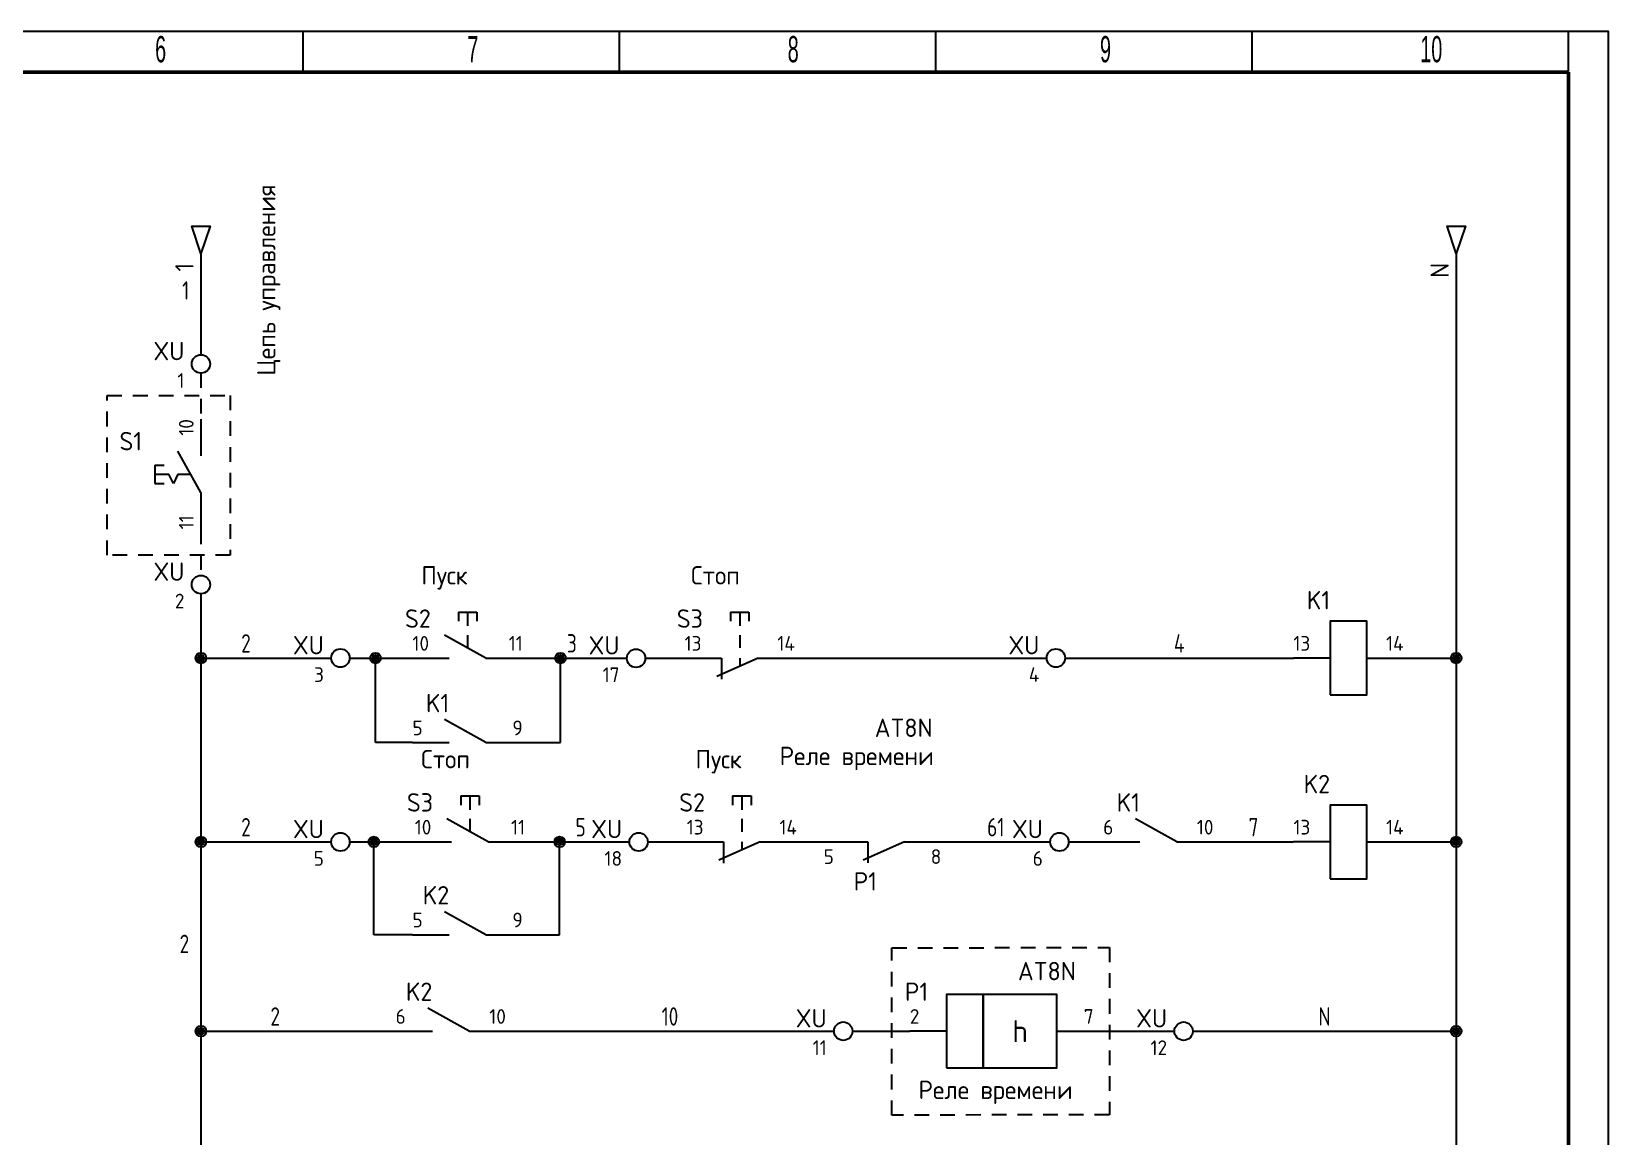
# Model space of a CAD drawing. Extents: x -39 to 418, y -18 to 305.
# Drawn here: x 203.6 to 418, y 154.9 to 305.2 of the extents above; entities that cross this region are included whole.
import ezdxf
from ezdxf.enums import TextEntityAlignment as Align

# ---------------------------------------------------------------- set-up
doc = ezdxf.new("R2010")
doc.units = 0
doc.linetypes.add('Caddy_Dash', pattern=[3.5, 2, -1.5])
doc.linetypes.add('Caddy_Solid', pattern=[0])
for name, color, linetype in [('100', 7, 'Continuous'), ('DESC', 1, 'Continuous'), ('DESCCHILD', 20, 'Continuous'), ('SYMS', 7, 'Continuous'), ('TAGFIXED', 7, 'Continuous'), ('TAGS', 7, 'Continuous'), ('TERMS', 7, 'Continuous'), ('WIRECOPY', 84, 'Continuous'), ('WIREFIXED', 130, 'Continuous'), ('WIRENO', 70, 'Continuous'), ('WIREREF_DEST', 5, 'Continuous'), ('WIRES', 7, 'Continuous')]:
    doc.layers.add(name, color=color, linetype=linetype)
doc.styles.add('Caddy_Vectorfont1p', font='arial.ttf', dxfattribs={"width": 0.9})
doc.styles.add('SIMPLEX', font='GOST Common.ttf')
doc.styles.add('WD_IEC', font='GOST Common.ttf', dxfattribs={"width": 0.9, "height": 2})

# ---------------------------------------------------------------- blocks, each defined once
blk = doc.blocks.new('HA1D2')
blk.add_lwpolyline([(0, 0), (-1.25, 3.75), (1.25, 3.75)], close=True)
at = {"style": 'WD_IEC'}
blk.add_attdef('XREF', text='', height=2.5, rotation=90, dxfattribs=at).set_placement((0, 5), align=Align.MIDDLE_LEFT)
at = {"style": 'WD_IEC', "flags": 1}
blk.add_attdef('SIGCODE', text='', height=1, dxfattribs=at).set_placement((-2.5, 1.8), align=Align.RIGHT)
blk.add_attdef('X8TERM01', (0, 0), '', height=0.32, dxfattribs=at)
at = {"style": 'WD_IEC', "flags": 8}
blk.add_attdef('WIRENO', text='', height=2.5, rotation=90, dxfattribs=at).set_placement((-1, -1.25), align=Align.RIGHT)
at = {"style": 'WD_IEC'}
blk.add_attdef('DESC1', text='', height=2.5, rotation=90, dxfattribs=at).set_placement((1, -1.25), align=Align.TOP_RIGHT)
blk = doc.blocks.new('WD_WNV')
at = {"linetype": 'Continuous', "style": 'WD_IEC', "width": 0.8}
blk.add_attdef('WIRENO', text='', height=2.5, dxfattribs=at).set_placement((-1.6, 0), align=Align.MIDDLE_RIGHT)
at = {"style": 'WD_IEC', "flags": 1}
for tag, p in [('W04USER', (-1, 0.875)), ('W08USER', (-1, 0.375)), ('W05USER', (-1, 0.75)), ('W06USER', (-1, 0.625)), ('W09USER', (-1, 0.25)), ('W03USER', (-1, 1)), ('W07USER', (-1, 0.5)), ('W02USER', (-1, 1.125)), ('W01USER', (-1, 1.25)), ('W10USER', (-1, 0.125))]:
    blk.add_attdef(tag, text='', height=0.08, dxfattribs=at).set_placement(p, align=Align.CENTER)
blk = doc.blocks.new('VPB11L')
for p, q in [((0, 7.5), (0, 2.5)), ((0, -2.5), (-3.125, 3.125)), ((-6.25, 1.25), (-6.25, -1.25)), ((-6.25, 1.25), (-5, 1.25)), ((-6.25, 0), (-4.375, 0)), ((-3.75, -1.25), (-4.375, 0)), ((-3.125, 0), (-3.75, -1.25)), ((-3.125, 0), (-1.389, 0)), ((-6.25, -1.25), (-5, -1.25)), ((0, -2.5), (0, -7.5))]:
    blk.add_line(p, q)
at = {"style": 'WD_IEC'}
for tag, p in [('INST', (-8, 10.25)), ('LOC', (-8, 6.75)), ('TAG1', (-8, 3.25)), ('DESC1', (-8, -10.35)), ('DESC2', (-8, -13.85)), ('DESC3', (-8, -17.35))]:
    blk.add_attdef(tag, text='', height=2.5, dxfattribs=at).set_placement(p, align=Align.RIGHT)
blk.add_attdef('TERM01', text='', height=2, rotation=90, dxfattribs=at).set_placement((-1, 7.5), align=Align.RIGHT)
at = {"style": 'WD_IEC', "flags": 1}
for tag, p, height in [('X2TERM01', (0, 7.5), 0.32), ('CONTACT', (0.5, 4.5), 1), ('COMMON', (1.75, 3.25), 1), ('X1LINK', (0, 0), 0.32), ('ASSYCODE', (1, -4), 1), ('FAMILY', (1, -5.5), 1), ('CATDESC', (1, -7), 1), ('X8TERM02', (0, -7.5), 0.32)]:
    blk.add_attdef(tag, p, '', height=height, dxfattribs=at)
at = {"style": 'WD_IEC', "flags": 9}
for tag, p in [('MFG', (-8.5, -0.25)), ('CAT', (-8.5, -2.75))]:
    blk.add_attdef(tag, text='', height=1.5, dxfattribs=at).set_placement(p, align=Align.RIGHT)
at = {"style": 'WD_IEC'}
blk.add_attdef('TERM02', (-1, -7.5), '', height=2, rotation=90, dxfattribs=at)
at = {"lineweight": 15, "style": 'WD_IEC'}
blk.add_attdef('XREF', text='', height=2.5, dxfattribs=at).set_placement((-8, -6.35), align=Align.RIGHT)
blk = doc.blocks.new('VT0002')
blk.add_circle((0, 0), 1.25)
at = {"style": 'WD_IEC', "flags": 1}
for tag, p, height in [('ASSYCODE', (2.75, 10.75), 1), ('CATDESC', (2.75, 9.25), 1), ('MFG', (2.75, 7.25), 1.5), ('CAT', (2.75, 4.75), 1.5), ('X2PIN01', (0, 2.25), 0.4), ('X2TERMDESC01', (0, 1.75), 0.4), ('X4TERM01', (-1.25, 0), 0.32), ('X4PIN01', (-1.25, 1), 0.4), ('X4TERMDESC01', (-1.25, 0.5), 0.4), ('X2TERM01', (0, 1.25), 0.32), ('X8PIN01', (0, -0.25), 0.4), ('X1TERM01', (1.25, 0), 0.32), ('X1PIN01', (1.25, 1), 0.4), ('X1TERMDESC01', (1.25, 0.5), 0.4), ('X8TERM01', (0, -1.25), 0.32), ('X8TERMDESC01', (0, -0.75), 0.4), ('LINKTERM', (0, -2), 0.4), ('STRIPSEQ', (0, -3), 0.4)]:
    blk.add_attdef(tag, p, '', height=height, dxfattribs=at)
at = {"style": 'WD_IEC'}
for tag, p in [('INST', (-2.25, 7.5)), ('LOC', (-2.25, 4))]:
    blk.add_attdef(tag, text='', height=2.5, dxfattribs=at).set_placement(p, align=Align.RIGHT)
at = {"style": 'WD_IEC', "flags": 8}
for tag, height, p in [('TAGSTRIP', 2.5, (-2.25, 0.5)), ('TERM01', 2, (-2.25, -3.25))]:
    blk.add_attdef(tag, text='', height=height, dxfattribs=at).set_placement(p, align=Align.RIGHT)
blk = doc.blocks.new('WDDOT')
for radius in [0.72, 0.449, 0.223]:
    blk.add_circle((0, 0), radius)
blk = doc.blocks.new('HPB11')
for p, q in [((-1.25, 6.25), (1.25, 6.25)), ((-1.25, 6.25), (-1.25, 5)), ((0, 6.25), (0, 4.38)), ((1.25, 6.25), (1.25, 5)), ((2.5, 0), (-3.12, 3.12)), ((0, 3.12), (0, 1.39)), ((-7.5, 0), (-2.5, 0)), ((2.5, 0), (7.5, 0))]:
    blk.add_line(p, q)
at = {"style": 'WD_IEC'}
for tag, p, height, flags in [('MFG', (4.92, 12.12), 1.5, 9), ('CAT', (4.92, 9.62), 1.5, 9), ('TERM01', (-7.5, 1), 2, 8), ('X4TERM01', (-7.5, 0), 0.32, 1), ('X8LINK', (0, 0), 0.32, 1), ('X1TERM02', (7.5, 0), 0.32, 1), ('ASSYCODE', (3.5, -2.75), 1, 1), ('FAMILY', (3.5, -4.25), 1, 1), ('CATDESC', (3.5, -5.75), 1, 1), ('CONTACT', (3.5, -7.5), 1, 1), ('COMMON', (4.75, -8.75), 1, 1)]:
    blk.add_attdef(tag, p, '', height=height, dxfattribs=dict(at, flags=flags))
for tag, p in [('INST', (-5, 10.12)), ('LOC', (-5, 7.12)), ('TAG1', (-5, 4.12)), ('DESC1', (-5, -10.5)), ('DESC2', (-5, -13.5)), ('DESC3', (-5, -16.5))]:
    blk.add_attdef(tag, text='', height=2.5, dxfattribs=at).set_placement(p, align=Align.RIGHT)
at = {"style": 'WD_IEC', "flags": 8}
blk.add_attdef('TERM02', text='', height=2, dxfattribs=at).set_placement((7.5, 1), align=Align.RIGHT)
at = {"lineweight": 15, "style": 'WD_IEC'}
blk.add_attdef('XREF', text='', height=2.5, dxfattribs=at).set_placement((-5, -7.5), align=Align.RIGHT)
blk = doc.blocks.new('HPB12')
for p, q in [((-1.25, 6.25), (1.25, 6.25)), ((-1.25, 6.25), (-1.25, 5)), ((0, 6.25), (0, 4.38)), ((1.25, 6.25), (1.25, 5)), ((0, 3.12), (0, 1.39)), ((-7.5, 0), (-2.5, 0)), ((2.5, 0), (-3.12, -2.5)), ((-2.5, 0), (-2.5, -2.87)), ((0, 0), (0, -1.11)), ((2.5, 0), (7.5, 0))]:
    blk.add_line(p, q)
at = {"style": 'WD_IEC'}
for tag, p, height, flags in [('MFG', (4.92, 12.12), 1.5, 9), ('CAT', (4.92, 9.62), 1.5, 9), ('TERM01', (-7.5, 1), 2, 8), ('X4TERM01', (-7.5, 0), 0.32, 1), ('X1TERM02', (7.5, 0), 0.32, 1), ('X8LINK', (0, -1.74), 0.32, 1), ('ASSYCODE', (3.5, -2.75), 1, 1), ('FAMILY', (3.5, -4.25), 1, 1), ('CATDESC', (3.5, -5.75), 1, 1), ('CONTACT', (3.5, -7.5), 1, 1), ('COMMON', (4.75, -8.75), 1, 1)]:
    blk.add_attdef(tag, p, '', height=height, dxfattribs=dict(at, flags=flags))
for tag, p in [('INST', (-5, 10.12)), ('LOC', (-5, 7.12)), ('TAG1', (-5, 4.12)), ('DESC1', (-5, -10.5)), ('DESC2', (-5, -13.5)), ('DESC3', (-5, -16.5))]:
    blk.add_attdef(tag, text='', height=2.5, dxfattribs=at).set_placement(p, align=Align.RIGHT)
at = {"style": 'WD_IEC', "flags": 8}
blk.add_attdef('TERM02', text='', height=2, dxfattribs=at).set_placement((7.5, 1), align=Align.RIGHT)
at = {"lineweight": 15, "style": 'WD_IEC'}
blk.add_attdef('XREF', text='', height=2.5, dxfattribs=at).set_placement((-5, -7.5), align=Align.RIGHT)
blk = doc.blocks.new('HT0002')
blk.add_circle((0, 0), 1.25)
at = {"style": 'WD_IEC', "flags": 1}
for tag, p, height in [('ASSYCODE', (2.75, 10.75), 1), ('CATDESC', (2.75, 9.25), 1), ('MFG', (2.75, 7.25), 1.5), ('CAT', (2.75, 4.75), 1.5), ('X2PIN01', (0, 2.25), 0.25), ('X2TERMDESC01', (0, 1.75), 0.4), ('X4PIN01', (-1.25, 1), 0.25), ('X4TERM01', (-1.25, 0), 0.25), ('X4TERMDESC01', (-1.25, 0.5), 0.4), ('STRIPSEQ', (0, 0), 0.025), ('X2TERM01', (0, 1.25), 0.25), ('X8PIN01', (0, -0.25), 0.25), ('X1PIN01', (1.25, 1), 0.25), ('X1TERM01', (1.25, 0), 0.25), ('X1TERMDESC01', (1.25, 0.5), 0.4), ('LINKTERM', (0, -0.04), 0.025), ('X8TERM01', (0, -1.25), 0.25), ('X8TERMDESC01', (0, -0.75), 0.4)]:
    blk.add_attdef(tag, p, '', height=height, dxfattribs=at)
at = {"style": 'WD_IEC'}
for tag, p in [('INST', (-2.25, 6.5)), ('LOC', (-2.25, 3.5)), ('DESC1', (-2.25, -6.25)), ('DESC2', (-2.25, -9.25)), ('DESC3', (-2.25, -12.25))]:
    blk.add_attdef(tag, text='', height=2.5, dxfattribs=at).set_placement(p, align=Align.RIGHT)
at = {"style": 'WD_IEC', "flags": 8}
for tag, height, p in [('TAGSTRIP', 2.5, (-2.25, 0.5)), ('TERM01', 2, (-2.25, -3.25))]:
    blk.add_attdef(tag, text='', height=height, dxfattribs=at).set_placement(p, align=Align.RIGHT)
blk = doc.blocks.new('HCR1')
for p, q in [((-2.5, 0), (-7.5, 0)), ((2.5, 0), (7.5, 0))]:
    blk.add_line(p, q)
blk.add_lwpolyline([(-2.5, -5), (2.5, -5), (2.5, 5), (-2.5, 5)], close=True)
at = {"style": 'WD_IEC'}
for tag, p in [('INST', (-2.5, 13.62)), ('LOC', (-2.5, 10.12)), ('TAG1', (-2.5, 6.62)), ('DESC1', (-2.5, -10)), ('DESC2', (-2.5, -13.5)), ('DESC3', (-2.5, -17))]:
    blk.add_attdef(tag, text='', height=2.5, dxfattribs=at).set_placement(p, align=Align.RIGHT)
for tag, p, height, flags in [('MFG', (4.92, 12.12), 1.5, 9), ('CAT', (4.92, 9.62), 1.5, 9), ('X2LINK', (0, 5), 0.32, 1), ('TERM01', (-7.5, 1), 2, 8), ('X4TERM01', (-7.5, 0), 0.32, 1), ('X1TERM02', (7.5, 0), 0.32, 1), ('ASSYCODE', (3.5, -1.5), 1, 1), ('FAMILY', (3.5, -3), 1, 1), ('CATDESC', (3.5, -4.5), 1, 1), ('X8LINK', (0, -5), 0.32, 1)]:
    blk.add_attdef(tag, p, '', height=height, dxfattribs=dict(at, flags=flags))
at = {"style": 'WD_IEC', "flags": 8}
blk.add_attdef('TERM02', text='', height=2, dxfattribs=at).set_placement((7.5, 1), align=Align.RIGHT)
at = {"lineweight": 15, "style": 'WD_IEC'}
for tag, p in [('NO', (26.25, 0)), ('NC', (26.25, -4))]:
    blk.add_attdef(tag, text='', height=2.5, dxfattribs=at).set_placement(p, align=Align.RIGHT)
for tag, p in [('XREFNO', (27.75, 0)), ('XREFNC', (27.75, -4))]:
    blk.add_attdef(tag, p, '', height=2.5, dxfattribs=at)
blk = doc.blocks.new('HCR21')
for p, q in [((2.5, 0), (-3.125, 3.125)), ((-7.5, 0), (-2.5, 0)), ((2.5, 0), (7.5, 0))]:
    blk.add_line(p, q)
at = {"style": 'WD_IEC'}
for tag, p in [('INST', (-2.5, 11.125)), ('LOC', (-2.5, 7.625)), ('TAG2', (-2.5, 4.125)), ('DESC1', (-2.5, -10)), ('DESC2', (-2.5, -13.5)), ('DESC3', (-2.5, -17))]:
    blk.add_attdef(tag, text='', height=2.5, dxfattribs=at).set_placement(p, align=Align.RIGHT)
for tag, p, height, flags in [('TERM01', (-7.5, 1), 2, 8), ('X2LINK', (0, 2), 0.32, 1), ('X4TERM01', (-7.5, 0), 0.32, 1), ('X8LINK', (0, 0.5), 0.32, 1), ('X1TERM02', (7.5, 0), 0.32, 1), ('CONTACT', (6.5, -2.25), 1, 1), ('FAMILY', (6.5, -3.75), 1, 1)]:
    blk.add_attdef(tag, p, '', height=height, dxfattribs=dict(at, flags=flags))
at = {"style": 'WD_IEC', "flags": 8}
for tag, height, p in [('TERM02', 2, (7.5, 1)), ('XREF', 2.5, (-2.5, -6.25))]:
    blk.add_attdef(tag, text='', height=height, dxfattribs=at).set_placement(p, align=Align.RIGHT)
blk = doc.blocks.new('HIN1HRM')
for p, q in [((-7.5, 0), (-12.5, 0)), ((7.5, 0), (12.5, 0))]:
    blk.add_line(p, q)
for points in [[(-7.5, -5), (-2.5, -5), (-2.5, 5), (-7.5, 5)], [(-2.5, -5), (7.5, -5), (7.5, 5), (-2.5, 5)]]:
    blk.add_lwpolyline(points, close=True)
at = {"style": 'SIMPLEX'}
blk.add_text('h', height=3, dxfattribs=at).set_placement((2.5, 0), align=Align.MIDDLE)
at = {"style": 'WD_IEC'}
for tag, p in [('INST', (-10, 11.12)), ('LOC', (-10, 7.62)), ('TAG1', (-10, 4.12)), ('RATING1', (-10, -6.99)), ('DESC1', (-10, -14.49)), ('DESC2', (-10, -17.99)), ('DESC3', (-10, -21.49)), ('WDTAGALT', (-10, -24.5))]:
    blk.add_attdef(tag, text='', height=2.5, dxfattribs=at).set_placement(p, align=Align.RIGHT)
for tag, p, height, flags in [('MFG', (-0.08, 12.12), 1.5, 9), ('CAT', (-0.08, 9.62), 1.5, 9), ('X2LINK', (0, 5), 0.32, 1), ('TERM01', (-12.5, 1), 2, 8), ('X4TERM01', (-12.5, 0), 0.32, 1), ('X1TERM02', (12.5, 0), 0.32, 1), ('X8LINK', (0, -5), 0.32, 1), ('ASSYCODE', (7, -8.49), 1, 1), ('FAMILY', (7, -9.99), 1, 1), ('CATDESC', (7, -11.49), 1, 1)]:
    blk.add_attdef(tag, p, '', height=height, dxfattribs=dict(at, flags=flags))
at = {"style": 'WD_IEC', "flags": 8}
blk.add_attdef('TERM02', text='', height=2, dxfattribs=at).set_placement((12.5, 1), align=Align.RIGHT)
at = {"lineweight": 15, "style": 'WD_IEC'}
blk.add_attdef('XREF', text='', height=2.5, dxfattribs=at).set_placement((-10, -10.74), align=Align.RIGHT)
blk = doc.blocks.new('WD_WNH')
at = {"linetype": 'Continuous', "style": 'WD_IEC', "width": 0.8}
blk.add_attdef('WIRENO', text='', height=2.5, dxfattribs=at).set_placement((0, 0.75), align=Align.CENTER)
at = {"style": 'WD_IEC', "flags": 1}
for tag, p in [('W04USER', (0, 0.875)), ('W08USER', (0, 0.375)), ('W05USER', (0, 0.75)), ('W06USER', (0, 0.625)), ('W09USER', (0, 0.25)), ('W03USER', (0, 1)), ('W07USER', (0, 0.5)), ('W02USER', (0, 1.125)), ('W01USER', (0, 1.25)), ('W10USER', (0, 0.125))]:
    blk.add_attdef(tag, text='', height=0.08, dxfattribs=at).set_placement(p, align=Align.CENTER)
blk = doc.blocks.new('WD_WCH')
at = {"linetype": 'Continuous', "style": 'WD_IEC', "width": 0.8}
blk.add_attdef('WIRECOPY', text='', height=2.5, dxfattribs=at).set_placement((0, 0.75), align=Align.CENTER)
blk = doc.blocks.new('HCR22')
for p, q in [((2.5, 0), (-3.125, 2.5)), ((-2.5, 0), (-2.5, 2.8678)), ((-7.5, 0), (-2.5, 0)), ((2.5, 0), (7.5, 0))]:
    blk.add_line(p, q)
at = {"style": 'WD_IEC'}
for tag, p in [('INST', (-1.25, 11.125)), ('LOC', (-1.25, 7.625)), ('TAG2', (-1.25, 4.125)), ('DESC1', (-1.25, -10)), ('DESC2', (-1.25, -13.5)), ('DESC3', (-1.25, -17))]:
    blk.add_attdef(tag, text='', height=2.5, dxfattribs=at).set_placement(p, align=Align.RIGHT)
for tag, p, height, flags in [('TERM01', (-8.5, 1), 2, 8), ('X4TERM01', (-7.5, 0), 0.32, 1), ('X2LINK', (0, 1.5), 0.32, 1), ('X8LINK', (0, 0.5), 0.32, 1), ('X1TERM02', (7.5, 0), 0.32, 1), ('CONTACT', (7.75, -2.25), 1, 1), ('FAMILY', (7.75, -3.75), 1, 1)]:
    blk.add_attdef(tag, p, '', height=height, dxfattribs=dict(at, flags=flags))
at = {"style": 'WD_IEC', "flags": 8}
for tag, height, p in [('TERM02', 2, (7.5, 1)), ('XREF', 2.5, (-1.25, -6.25))]:
    blk.add_attdef(tag, text='', height=height, dxfattribs=at).set_placement(p, align=Align.RIGHT)

msp = doc.modelspace()

# ---------------------------------------------------------------- linework, layer by layer
at = {"linetype": 'Caddy_Solid', "lineweight": 25}
for p, q in [((240.51, 299.76), (240.51, 305.2)), ((283.52, 299.76), (283.52, 305.2)), ((326.53, 299.76), (326.53, 305.2)), ((369.54, 299.76), (369.54, 305.2)), ((412.55, 299.76), (412.55, 305.2))]:
    msp.add_line(p, q, dxfattribs=at)
at = {"layer": '100', "linetype": 'Caddy_Solid', "lineweight": 50}
for p, q in [((-17.55, 299.69), (412.55, 299.69)), ((412.55, 299.69), (412.55, -12.75))]:
    msp.add_line(p, q, dxfattribs=at)
at = {"layer": 'SYMS'}
msp.add_lwpolyline([(-39.33, -18.2), (418, -18.2), (418, 305.2), (-39.33, 305.2)], close=True, dxfattribs=at)
at = {"layer": 'SYMS', "linetype": 'Caddy_Dash'}
for points in [[(213.86, 255.7), (230.58, 255.7), (230.58, 234.01), (213.86, 234.01)], [(320.57, 180.6), (350.13, 180.64), (350.13, 157.88), (320.57, 157.85)]]:
    msp.add_lwpolyline(points, close=True, dxfattribs=at)
at = {"layer": 'WIRES'}
for p, q in [((226.6, 275), (226.6, 261.25)), ((397.3, 275), (397.3, 25)), ((226.6, 228.75), (226.6, 25)), ((226.6, 220), (244.32, 220)), ((246.82, 220), (255.36, 220)), ((250.34, 208.5), (250.34, 220)), ((270.36, 220), (284.52, 220)), ((275.5, 208.5), (275.5, 220)), ((287.02, 220), (292.37, 220)), ((307.37, 220), (341.61, 220)), ((344.11, 220), (375.15, 220)), ((390.15, 220), (397.3, 220)), ((255.36, 208.5), (250.34, 208.5)), ((270.36, 208.5), (275.5, 208.5)), ((226.6, 195), (244.32, 195)), ((246.82, 195), (255.67, 195)), ((250.11, 182.38), (250.11, 195)), ((270.67, 195), (284.87, 195)), ((275.38, 182.38), (275.38, 195)), ((287.37, 195), (292.65, 195)), ((307.65, 195), (312.28, 195)), ((327.28, 195), (342.09, 195)), ((344.59, 195), (349.29, 195)), ((364.29, 195), (375.15, 195)), ((390.15, 195), (397.3, 195)), ((255.36, 182.38), (250.11, 182.38)), ((270.36, 182.38), (275.38, 182.38)), ((226.6, 169.26), (253.07, 169.26)), ((268.07, 169.26), (312.69, 169.26)), ((315.19, 169.26), (322.99, 169.26)), ((347.99, 169.26), (358.98, 169.26)), ((361.48, 169.26), (397.3, 169.26))]:
    msp.add_line(p, q, dxfattribs=at)
at = {"layer": 'WIRES', "linetype": 'Caddy_Dash'}
for p, q in [((226.6, 258.75), (226.6, 252.5)), ((226.6, 237.5), (226.6, 231.25))]:
    msp.add_line(p, q, dxfattribs=at)

# ---------------------------------------------------------------- block references
at = {"layer": 'SYMS'}
ref = msp.add_blockref('HA1D2', (226.6, 275), dxfattribs=at)
ref.add_attrib('DESC1', 'Цепь управления', dxfattribs={"layer": 'DESC', "height": 2.5, "rotation": 90, "style": 'WD_IEC'}).set_placement((234.23, 284.4), align=Align.TOP_RIGHT)
ref.add_attrib('WIRENO', '1', dxfattribs={"layer": 'WIREREF_DEST', "height": 2.5, "rotation": 90, "style": 'WD_IEC', "flags": 8}).set_placement((225.6, 273.75), align=Align.RIGHT)
ref = msp.add_blockref('HA1D2', (397.3, 275), dxfattribs=at)
ref.add_attrib('WIRENO', 'N', dxfattribs={"layer": 'WIREREF_DEST', "height": 2.5, "rotation": 90, "style": 'WD_IEC', "flags": 8}).set_placement((396.3, 273.75), align=Align.RIGHT)
ref = msp.add_blockref('VT0002', (226.6, 260), dxfattribs=at)
ref.add_attrib('TAGSTRIP', 'XU', dxfattribs={"layer": 'TAGS', "height": 2.5, "style": 'WD_IEC', "flags": 8}).set_placement((224.35, 260.5), align=Align.RIGHT)
ref.add_attrib('TERM01', '1', dxfattribs={"layer": 'TERMS', "height": 2, "style": 'WD_IEC', "flags": 8}).set_placement((224.35, 256.75), align=Align.RIGHT)
ref = msp.add_blockref('VPB11L', (226.6, 245), dxfattribs=at)
ref.add_attrib('TERM02', '11', (225.6, 237.5), dxfattribs={"layer": 'TERMS', "height": 2, "rotation": 90, "style": 'WD_IEC'})
ref.add_attrib('TERM01', '10', dxfattribs={"layer": 'TERMS', "height": 2, "rotation": 90, "style": 'WD_IEC'}).set_placement((225.6, 252.5), align=Align.RIGHT)
ref.add_attrib('TAG1', 'S1', dxfattribs={"layer": 'TAGS', "height": 2.5, "style": 'WD_IEC'}).set_placement((218.6, 248.25), align=Align.RIGHT)
ref = msp.add_blockref('VT0002', (226.6, 230), dxfattribs=at)
ref.add_attrib('TAGSTRIP', 'XU', dxfattribs={"layer": 'TAGS', "height": 2.5, "style": 'WD_IEC', "flags": 8}).set_placement((224.35, 230.5), align=Align.RIGHT)
ref.add_attrib('TERM01', '2', dxfattribs={"layer": 'TERMS', "height": 2, "style": 'WD_IEC', "flags": 8}).set_placement((224.35, 226.75), align=Align.RIGHT)
ref = msp.add_blockref('HPB11', (262.86, 220), dxfattribs=at)
ref.add_attrib('TERM02', '11', dxfattribs={"layer": 'TERMS', "height": 2, "style": 'WD_IEC', "flags": 8}).set_placement((270.36, 221), align=Align.RIGHT)
ref.add_attrib('TERM01', '10', (255.36, 221), dxfattribs={"layer": 'TERMS', "height": 2, "style": 'WD_IEC', "flags": 8})
ref.add_attrib('DESC1', 'Пуск', dxfattribs={"layer": 'DESC', "height": 2.5, "style": 'WD_IEC'}).set_placement((262.86, 230), align=Align.RIGHT)
ref.add_attrib('TAG1', 'S2', dxfattribs={"layer": 'TAGS', "height": 2.5, "style": 'WD_IEC'}).set_placement((257.86, 224.12), align=Align.RIGHT)
ref = msp.add_blockref('HPB12', (299.87, 220), dxfattribs=at)
ref.add_attrib('TERM02', '14', dxfattribs={"layer": 'TERMS', "height": 2, "style": 'WD_IEC', "flags": 8}).set_placement((307.37, 221), align=Align.RIGHT)
ref.add_attrib('TERM01', '13', (292.37, 221), dxfattribs={"layer": 'TERMS', "height": 2, "style": 'WD_IEC', "flags": 8})
ref.add_attrib('DESC1', 'Стоп', dxfattribs={"layer": 'DESC', "height": 2.5, "style": 'WD_IEC'}).set_placement((299.87, 230), align=Align.RIGHT)
ref.add_attrib('TAG1', 'S3', dxfattribs={"layer": 'TAGS', "height": 2.5, "style": 'WD_IEC'}).set_placement((294.87, 224.12), align=Align.RIGHT)
ref = msp.add_blockref('HCR1', (382.65, 220), dxfattribs=at)
ref.add_attrib('TAG1', 'K1', dxfattribs={"layer": 'TAGS', "height": 2.5, "style": 'WD_IEC'}).set_placement((380.15, 226.62), align=Align.RIGHT)
ref.add_attrib('TERM01', '13', (375.15, 221), dxfattribs={"layer": 'TERMS', "height": 2, "style": 'WD_IEC', "flags": 8})
ref.add_attrib('TERM02', '14', dxfattribs={"layer": 'TERMS', "height": 2, "style": 'WD_IEC', "flags": 8}).set_placement((390.15, 221), align=Align.RIGHT)
ref = msp.add_blockref('HT0002', (245.57, 220), dxfattribs=at)
ref.add_attrib('TERM01', '3', dxfattribs={"layer": 'TERMS', "height": 2, "style": 'WD_IEC', "flags": 8}).set_placement((243.32, 216.75), align=Align.RIGHT)
ref.add_attrib('TAGSTRIP', 'XU', dxfattribs={"layer": 'TAGS', "height": 2.5, "style": 'WD_IEC', "flags": 8}).set_placement((243.32, 220.5), align=Align.RIGHT)
ref = msp.add_blockref('HT0002', (285.77, 219.98), dxfattribs=at)
ref.add_attrib('TERM01', '17', dxfattribs={"layer": 'TERMS', "height": 2, "style": 'WD_IEC', "flags": 8}).set_placement((283.52, 216.73), align=Align.RIGHT)
ref.add_attrib('TAGSTRIP', 'XU', dxfattribs={"layer": 'TAGS', "height": 2.5, "style": 'WD_IEC', "flags": 8}).set_placement((283.52, 220.48), align=Align.RIGHT)
ref = msp.add_blockref('HT0002', (342.86, 220), dxfattribs=at)
ref.add_attrib('TERM01', '4', dxfattribs={"layer": 'TERMS', "height": 2, "style": 'WD_IEC', "flags": 8}).set_placement((340.61, 216.75), align=Align.RIGHT)
ref.add_attrib('TAGSTRIP', 'XU', dxfattribs={"layer": 'TAGS', "height": 2.5, "style": 'WD_IEC', "flags": 8}).set_placement((340.61, 220.5), align=Align.RIGHT)
for p in [(226.6, 220), (250.34, 220), (275.5, 220), (397.3, 220), (226.6, 195), (250.11, 195), (275.38, 195), (397.3, 195), (226.6, 169.26), (397.3, 169.26)]:
    msp.add_blockref('WDDOT', p, dxfattribs=at)
ref = msp.add_blockref('HCR21', (262.86, 208.5), dxfattribs=at)
ref.add_attrib('TAG2', 'K1', dxfattribs={"layer": 'TAGS', "height": 2.5, "style": 'WD_IEC'}).set_placement((260.36, 212.63), align=Align.RIGHT)
ref.add_attrib('TERM01', '5', (255.36, 209.5), dxfattribs={"layer": 'TERMS', "height": 2, "style": 'WD_IEC', "flags": 8})
ref.add_attrib('TERM02', '9', dxfattribs={"layer": 'TERMS', "height": 2, "style": 'WD_IEC', "flags": 8}).set_placement((270.36, 209.5), align=Align.RIGHT)
ref = msp.add_blockref('HCR22', (319.78, 195), dxfattribs=dict(at, xscale=-1, rotation=180))
ref.add_attrib('TAG2', 'P1', dxfattribs={"layer": 'TAGS', "height": 2.5, "style": 'WD_IEC'}).set_placement((318.53, 188.38), align=Align.RIGHT)
ref.add_attrib('DESC1', 'AT8N', dxfattribs={"layer": 'DESCCHILD', "height": 2.5, "style": 'WD_IEC'}).set_placement((326.1, 209.27), align=Align.RIGHT)
ref.add_attrib('DESC2', 'Реле времени', dxfattribs={"layer": 'DESCCHILD', "height": 2.5, "style": 'WD_IEC'}).set_placement((326.25, 205.44), align=Align.RIGHT)
ref.add_attrib('TERM01', '5', (311.28, 192), dxfattribs={"layer": 'TERMS', "height": 2, "style": 'WD_IEC', "flags": 8})
ref.add_attrib('TERM02', '8', dxfattribs={"layer": 'TERMS', "height": 2, "style": 'WD_IEC', "flags": 8}).set_placement((327.28, 192), align=Align.RIGHT)
ref = msp.add_blockref('HPB11', (263.17, 195), dxfattribs=at)
ref.add_attrib('TERM02', '11', dxfattribs={"layer": 'TERMS', "height": 2, "style": 'WD_IEC', "flags": 8}).set_placement((270.67, 196), align=Align.RIGHT)
ref.add_attrib('TERM01', '10', (255.67, 196), dxfattribs={"layer": 'TERMS', "height": 2, "style": 'WD_IEC', "flags": 8})
ref.add_attrib('DESC1', 'Стоп', dxfattribs={"layer": 'DESC', "height": 2.5, "style": 'WD_IEC'}).set_placement((263.17, 205), align=Align.RIGHT)
ref.add_attrib('TAG1F', 'S3', dxfattribs={"layer": 'TAGFIXED', "height": 2.5, "style": 'WD_IEC'}).set_placement((258.17, 199.12), align=Align.RIGHT)
ref = msp.add_blockref('HPB12', (300.15, 195), dxfattribs=at)
ref.add_attrib('TERM02', '14', dxfattribs={"layer": 'TERMS', "height": 2, "style": 'WD_IEC', "flags": 8}).set_placement((307.65, 196), align=Align.RIGHT)
ref.add_attrib('TERM01', '13', (292.65, 196), dxfattribs={"layer": 'TERMS', "height": 2, "style": 'WD_IEC', "flags": 8})
ref.add_attrib('DESC1', 'Пуск', dxfattribs={"layer": 'DESC', "height": 2.5, "style": 'WD_IEC'}).set_placement((300.15, 205), align=Align.RIGHT)
ref.add_attrib('TAG1', 'S2', dxfattribs={"layer": 'TAGS', "height": 2.5, "style": 'WD_IEC'}).set_placement((295.15, 199.12), align=Align.RIGHT)
ref = msp.add_blockref('HCR1', (382.65, 195), dxfattribs=at)
ref.add_attrib('TAG1', 'K2', dxfattribs={"layer": 'TAGS', "height": 2.5, "style": 'WD_IEC'}).set_placement((380.15, 201.62), align=Align.RIGHT)
ref.add_attrib('TERM01', '13', (375.15, 196), dxfattribs={"layer": 'TERMS', "height": 2, "style": 'WD_IEC', "flags": 8})
ref.add_attrib('TERM02', '14', dxfattribs={"layer": 'TERMS', "height": 2, "style": 'WD_IEC', "flags": 8}).set_placement((390.15, 196), align=Align.RIGHT)
ref = msp.add_blockref('HCR21', (356.79, 195), dxfattribs=at)
ref.add_attrib('TAG2', 'K1', dxfattribs={"layer": 'TAGS', "height": 2.5, "style": 'WD_IEC'}).set_placement((354.29, 199.12), align=Align.RIGHT)
ref.add_attrib('TERM01', '6', (349.29, 196), dxfattribs={"layer": 'TERMS', "height": 2, "style": 'WD_IEC', "flags": 8})
ref.add_attrib('TERM02', '10', dxfattribs={"layer": 'TERMS', "height": 2, "style": 'WD_IEC', "flags": 8}).set_placement((364.29, 196), align=Align.RIGHT)
ref = msp.add_blockref('HT0002', (245.57, 195), dxfattribs=at)
ref.add_attrib('TERM01', '5', dxfattribs={"layer": 'TERMS', "height": 2, "style": 'WD_IEC', "flags": 8}).set_placement((243.32, 191.75), align=Align.RIGHT)
ref.add_attrib('TAGSTRIP', 'XU', dxfattribs={"layer": 'TAGS', "height": 2.5, "style": 'WD_IEC', "flags": 8}).set_placement((243.32, 195.5), align=Align.RIGHT)
ref = msp.add_blockref('HT0002', (286.12, 195), dxfattribs=at)
ref.add_attrib('TERM01', '18', dxfattribs={"layer": 'TERMS', "height": 2, "style": 'WD_IEC', "flags": 8}).set_placement((283.87, 191.75), align=Align.RIGHT)
ref.add_attrib('TAGSTRIP', 'XU', dxfattribs={"layer": 'TAGS', "height": 2.5, "style": 'WD_IEC', "flags": 8}).set_placement((283.87, 195.5), align=Align.RIGHT)
ref = msp.add_blockref('HT0002', (343.34, 195), dxfattribs=at)
ref.add_attrib('TERM01', '6', dxfattribs={"layer": 'TERMS', "height": 2, "style": 'WD_IEC', "flags": 8}).set_placement((341.09, 191.75), align=Align.RIGHT)
ref.add_attrib('TAGSTRIP', 'XU', dxfattribs={"layer": 'TAGS', "height": 2.5, "style": 'WD_IEC', "flags": 8}).set_placement((341.09, 195.5), align=Align.RIGHT)
ref = msp.add_blockref('HCR21', (262.86, 182.38), dxfattribs=at)
ref.add_attrib('TAG2', 'K2', dxfattribs={"layer": 'TAGS', "height": 2.5, "style": 'WD_IEC'}).set_placement((260.36, 186.5), align=Align.RIGHT)
ref.add_attrib('TERM01', '5', (255.36, 183.38), dxfattribs={"layer": 'TERMS', "height": 2, "style": 'WD_IEC', "flags": 8})
ref.add_attrib('TERM02', '9', dxfattribs={"layer": 'TERMS', "height": 2, "style": 'WD_IEC', "flags": 8}).set_placement((270.36, 183.38), align=Align.RIGHT)
ref = msp.add_blockref('HIN1HRM', (335.49, 169.26), dxfattribs=at)
ref.add_attrib('TERM02', '7', dxfattribs={"layer": 'TERMS', "height": 2, "style": 'WD_IEC', "flags": 8}).set_placement((347.99, 170.26), align=Align.RIGHT)
ref.add_attrib('TERM01', '2', (322.99, 170.26), dxfattribs={"layer": 'TERMS', "height": 2, "style": 'WD_IEC', "flags": 8})
ref.add_attrib('DESC2', 'Реле времени', dxfattribs={"layer": 'DESC', "height": 2.5, "style": 'WD_IEC'}).set_placement((345.13, 160.03), align=Align.RIGHT)
ref.add_attrib('DESC1', 'AT8N', dxfattribs={"layer": 'DESC', "height": 2.5, "style": 'WD_IEC'}).set_placement((345.57, 176.18), align=Align.RIGHT)
ref.add_attrib('TAG1', 'P1', dxfattribs={"layer": 'TAGS', "height": 2.5, "style": 'WD_IEC'}).set_placement((325.49, 173.38), align=Align.RIGHT)
ref = msp.add_blockref('HCR21', (260.57, 169.26), dxfattribs=at)
ref.add_attrib('TAG2', 'K2', dxfattribs={"layer": 'TAGS', "height": 2.5, "style": 'WD_IEC'}).set_placement((258.07, 173.38), align=Align.RIGHT)
ref.add_attrib('TERM01', '6', (253.07, 170.26), dxfattribs={"layer": 'TERMS', "height": 2, "style": 'WD_IEC', "flags": 8})
ref.add_attrib('TERM02', '10', dxfattribs={"layer": 'TERMS', "height": 2, "style": 'WD_IEC', "flags": 8}).set_placement((268.07, 170.26), align=Align.RIGHT)
ref = msp.add_blockref('HT0002', (313.94, 169.26), dxfattribs=at)
ref.add_attrib('TERM01', '11', dxfattribs={"layer": 'TERMS', "height": 2, "style": 'WD_IEC', "flags": 8}).set_placement((311.69, 166.01), align=Align.RIGHT)
ref.add_attrib('TAGSTRIP', 'XU', dxfattribs={"layer": 'TAGS', "height": 2.5, "style": 'WD_IEC', "flags": 8}).set_placement((311.69, 169.76), align=Align.RIGHT)
ref = msp.add_blockref('HT0002', (360.23, 169.26), dxfattribs=at)
ref.add_attrib('TERM01', '12', dxfattribs={"layer": 'TERMS', "height": 2, "style": 'WD_IEC', "flags": 8}).set_placement((357.98, 166.01), align=Align.RIGHT)
ref.add_attrib('TAGSTRIP', 'XU', dxfattribs={"layer": 'TAGS', "height": 2.5, "style": 'WD_IEC', "flags": 8}).set_placement((357.98, 169.76), align=Align.RIGHT)
at = {"layer": 'WIRECOPY'}
ref = msp.add_blockref('WD_WCH', (232.72, 220), dxfattribs=at)
ref.add_attrib('WIRECOPY', '2', dxfattribs={"linetype": 'Continuous', "height": 2.5, "style": 'WD_IEC', "width": 0.8}).set_placement((232.72, 220.75), align=Align.CENTER)
ref = msp.add_blockref('WD_WCH', (232.72, 195), dxfattribs=at)
ref.add_attrib('WIRECOPY', '2', dxfattribs={"linetype": 'Continuous', "height": 2.5, "style": 'WD_IEC', "width": 0.8}).set_placement((232.72, 195.75), align=Align.CENTER)
ref = msp.add_blockref('WD_WCH', (236.7, 169.26), dxfattribs=at)
ref.add_attrib('WIRECOPY', '2', dxfattribs={"linetype": 'Continuous', "height": 2.5, "style": 'WD_IEC', "width": 0.8}).set_placement((236.7, 170.01), align=Align.CENTER)
ref = msp.add_blockref('WD_WCH', (379.39, 169.26), dxfattribs=at)
ref.add_attrib('WIRECOPY', 'N', dxfattribs={"linetype": 'Continuous', "height": 2.5, "style": 'WD_IEC', "width": 0.8}).set_placement((379.39, 170.01), align=Align.CENTER)
at = {"layer": 'WIREFIXED'}
ref = msp.add_blockref('WD_WNH', (281.37, 220), dxfattribs=at)
ref.add_attrib('WIRENOF', '3', dxfattribs={"linetype": 'Continuous', "height": 2.5, "style": 'WD_IEC', "width": 0.8}).set_placement((277.04, 220.75), align=Align.CENTER)
ref = msp.add_blockref('WD_WNH', (359.63, 220), dxfattribs=at)
ref.add_attrib('WIRENOF', '4', dxfattribs={"linetype": 'Continuous', "height": 2.5, "style": 'WD_IEC', "width": 0.8}).set_placement((359.63, 220.75), align=Align.CENTER)
ref = msp.add_blockref('WD_WNH', (281.66, 195), dxfattribs=at)
ref.add_attrib('WIRENOF', '5', dxfattribs={"linetype": 'Continuous', "height": 2.5, "style": 'WD_IEC', "width": 0.8}).set_placement((278.23, 195.75), align=Align.CENTER)
ref = msp.add_blockref('WD_WNH', (334.68, 195), dxfattribs=at)
ref.add_attrib('WIRENOF', '61', dxfattribs={"linetype": 'Continuous', "height": 2.5, "style": 'WD_IEC', "width": 0.8}).set_placement((334.68, 195.75), align=Align.CENTER)
ref = msp.add_blockref('WD_WNH', (369.72, 195), dxfattribs=at)
ref.add_attrib('WIRENOF', '7', dxfattribs={"linetype": 'Continuous', "height": 2.5, "style": 'WD_IEC', "width": 0.8}).set_placement((369.72, 195.75), align=Align.CENTER)
ref = msp.add_blockref('WD_WNV', (226.6, 181.13), dxfattribs=at)
ref.add_attrib('WIRENOF', '2', dxfattribs={"linetype": 'Continuous', "height": 2.5, "style": 'WD_IEC', "width": 0.8}).set_placement((225, 181.13), align=Align.MIDDLE_RIGHT)
ref = msp.add_blockref('WD_WNH', (290.38, 169.26), dxfattribs=at)
ref.add_attrib('WIRENOF', '10', dxfattribs={"linetype": 'Continuous', "height": 2.5, "style": 'WD_IEC', "width": 0.8}).set_placement((290.38, 170.01), align=Align.CENTER)
at = {"layer": 'WIRENO'}
ref = msp.add_blockref('WD_WNV', (226.6, 263.75), dxfattribs=at)
ref.add_attrib('WIRENO', '1', dxfattribs={"linetype": 'Continuous', "height": 2.5, "style": 'WD_IEC', "width": 0.8}).set_placement((225, 270), align=Align.MIDDLE_RIGHT)

# ---------------------------------------------------------------- texts
at = {"lineweight": 60, "style": 'Caddy_Vectorfont1p', "width": 0.54}
for s, height, p in [('6', 3.57, (220.37, 301.02)), ('7', 3.57, (262.83, 301.02)), ('8', 3.57, (306.39, 301.02)), ('9', 3.57, (348.86, 301.02)), ('10', 3.566, (392.41, 301.02))]:
    msp.add_text(s, height=height, dxfattribs=at).set_placement(p)

doc.saveas('drawing.dxf')
